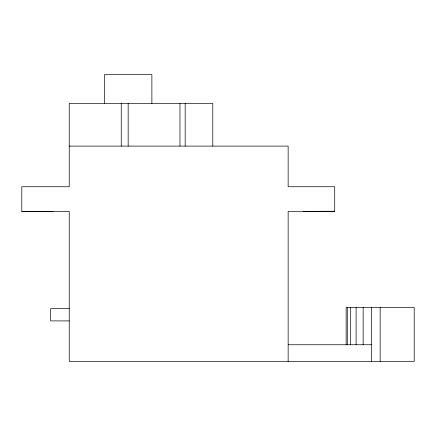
<?xml version="1.0" encoding="UTF-8"?>
<svg xmlns="http://www.w3.org/2000/svg" width="436" height="436" viewBox="0 0 436 436"><rect width="100%" height="100%" fill="white"/><g stroke="black" fill="none" stroke-linecap="round" stroke-linejoin="round"><path stroke-width="0.65" d="M334.712 211.253L303.461 211.356M69.237 146.104L288.142 146.104L288.142 186.744L334.712 186.744L334.712 211.455L288.142 211.455L288.142 361.422M21.8 211.356L53.056 211.356M69.237 308.552L50.685 308.552L50.685 320.907L69.237 320.907M288.289 344.745L371.358 344.745M380.165 307.44L380.165 361.422M371.358 307.44L371.358 361.422M363.15 307.44L363.15 344.745M356.103 307.44L356.103 344.745M350.691 307.44L350.691 344.745M347.29 307.44L347.29 344.745M346.135 344.745L346.135 307.44L414.2 307.44L414.2 361.422L69.237 361.422L69.237 211.455L21.8 211.455L21.8 186.744L69.237 186.744L69.237 103.485L212.784 103.485L212.784 146.104M185.175 103.485L185.175 146.104M179.964 103.485L179.964 146.104M151.881 103.485L151.881 74.578L104.444 74.578L104.444 103.485M128.162 103.485L128.162 146.104M121.246 103.485L121.246 146.104"/></g></svg>
